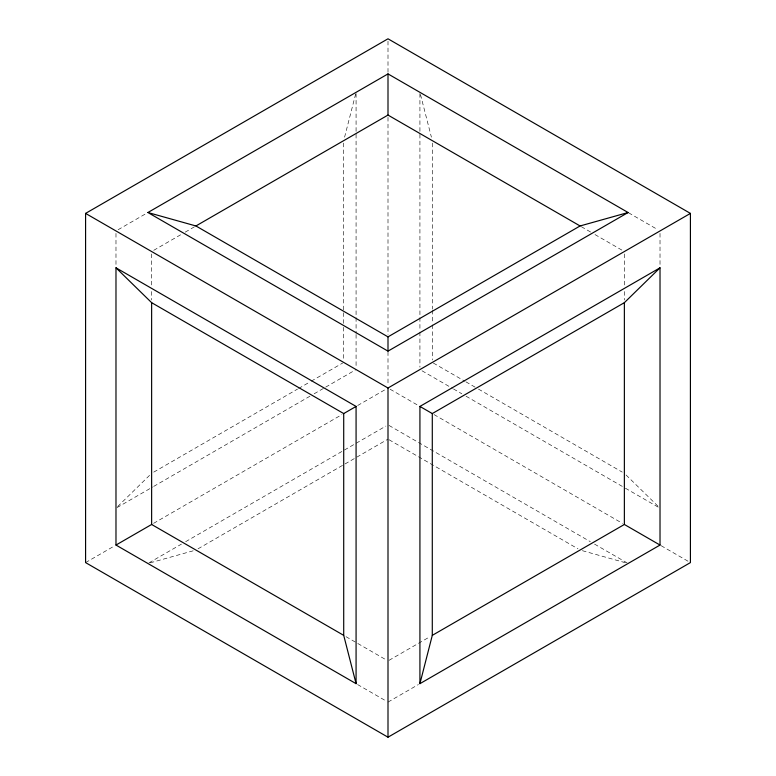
<?xml version="1.0" encoding="UTF-8"?>
<svg xmlns="http://www.w3.org/2000/svg" width="776" height="776" viewBox="0 0 776 776"><rect width="100%" height="100%" fill="white"/><g stroke="black" fill="none" stroke-linecap="round" stroke-linejoin="round"><path stroke-width="0.58" stroke-dasharray="3.88 2.91" d="M344.592 137.187L356.077 92.334M117.68 506.534L149.933 474.99M118.078 229.744L147.44 212.789M153.735 250.318L181.021 234.565M185.221 232.14L194.669 226.689M153.735 472.118L297.528 389.096M298.576 388.495L310.128 381.821M311.176 381.22L342.662 363.042M117.031 507.591L152.678 487.008M153.726 486.406L309.954 396.206M314.144 393.791L324.63 387.738M325.678 387.127L356.077 369.57M85.583 562.6L114.887 545.683M153.599 523.334L341.954 414.588M357.658 405.518L385.905 389.212M148.953 562.872L181.448 544.112M185.648 541.687L385.905 426.072M198.016 548.826L388 439.138M389.048 660.327L429.982 636.689M388 702.096L418.41 684.539M150.185 562.842L193.631 550.679M582.369 550.679L625.815 562.842M628.56 212.789L657.922 229.744M581.331 226.689L590.778 232.14M594.979 234.565L622.265 250.318M433.338 363.042L464.824 381.22M465.872 381.821L477.424 388.495M478.472 389.096L622.265 472.118M422.018 370.782L452.418 388.339M453.465 388.941L461.856 393.791M466.046 396.206L624.37 487.609M625.417 488.22L660.017 508.193M390.095 389.212L418.342 405.518M434.046 414.588L622.4 523.334M661.113 545.683L688.322 561.397M389.048 425.461L590.352 541.687M594.552 544.112L627.047 562.872M389.048 439.75L577.984 548.826M346.018 636.689L385.905 659.716M357.59 684.539L385.905 700.883M626.067 474.99L658.32 506.534M420.505 94.633L431.407 137.187M660.017 233.372L660.017 267.274M624.37 253.956L624.37 286.683M624.37 291.534L624.37 300.011M432.29 143.065L432.29 309.11M432.29 310.313L432.29 323.65M432.29 324.863L432.29 360.006M419.923 93.537L419.923 330.828M419.923 332.041L419.923 367.155M388 41.215L388 72.634M388 117.341L388 334.834M388 351.751L388 385.585M356.077 93.537L356.077 333.253M356.077 334.466L356.077 367.155M343.71 143.065L343.71 311.525M343.71 312.738L343.71 326.075M343.71 327.288L343.71 360.006M151.63 253.956L151.63 286.683M151.63 291.534L151.63 300.011M115.983 233.372L115.983 267.274"/><path stroke-width="1.16" d="M419.923 683.666L432.29 635.36L432.29 413.569L419.923 406.43L660.017 267.807L660.017 545.053L419.923 683.666L419.923 406.43M432.29 413.569L624.37 302.669L660.017 267.807M85.583 213.4L388 38.8L690.417 213.4L690.417 562.6L388 737.2L85.583 562.6L85.583 213.4L388 388L690.417 213.4M147.906 212.517L388 73.904L628.094 212.517L388 351.14L147.906 212.517L195.921 225.961L388 336.862L580.079 225.961L628.094 212.517M195.921 225.961L388 115.071L580.079 225.961M115.983 545.053L151.63 524.469L151.63 302.669L115.983 267.807L115.983 545.053L356.077 683.666L356.077 406.43L115.983 267.807M356.077 683.666L343.71 635.36L343.71 413.569L356.077 406.43M432.29 635.36L624.37 524.469L660.017 545.053M151.63 302.669L343.71 413.569M151.63 524.469L343.71 635.36M624.37 302.669L624.37 524.469M388 73.904L388 115.071M388 336.862L388 351.14M388 388L388 737.2"/></g></svg>
